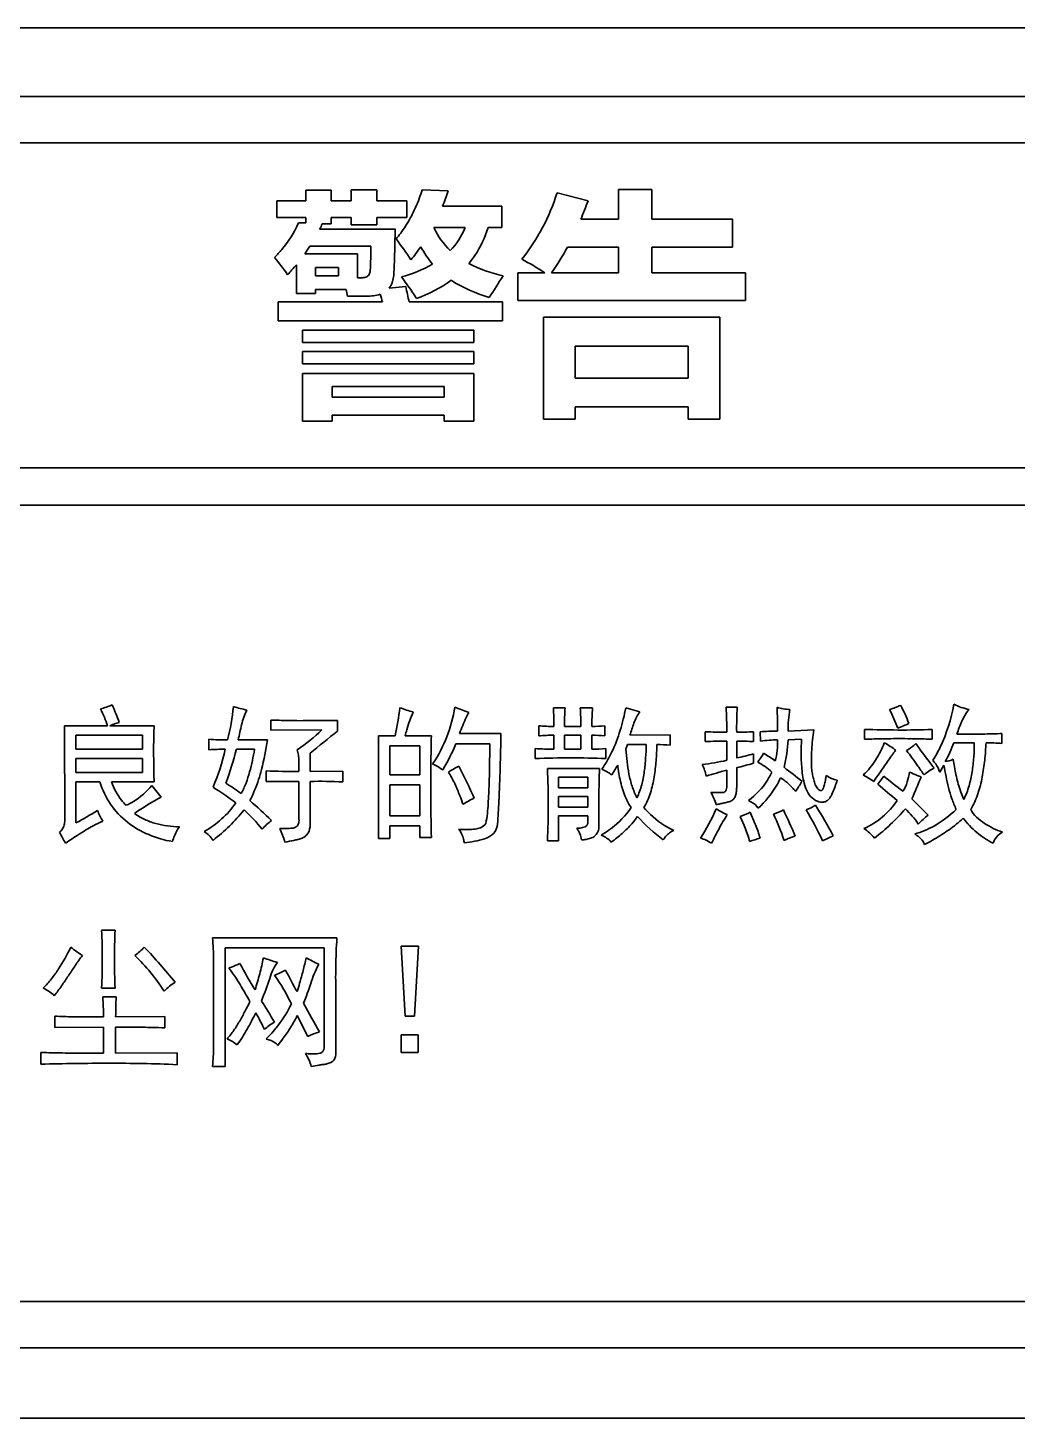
# Model space of a CAD drawing. Header units: millimetres. Extents: x 32496 to 166256, y 3504 to 23939.
# Drawn here: x 49447.57 to 49468.9, y 11585.08 to 11615.08 of the extents above; entities that cross this region are included whole.
import ezdxf

# ---------------------------------------------------------------- set-up
doc = ezdxf.new("R2010")
doc.units = ezdxf.units.MM
doc.layers.get('0').update_dxf_attribs({"lineweight": 35})

msp = doc.modelspace()

# ---------------------------------------------------------------- linework, layer by layer
at = {"linetype": 'Continuous'}
for p, q in [((49405.84, 11615.075), (49487.84, 11615.075)), ((49405.769, 11613.593), (49487.91, 11613.593)), ((49487.91, 11612.593), (49405.769, 11612.593)), ((49453.561, 11611.575), (49454.112, 11611.575)), ((49453.561, 11611.345), (49453.561, 11611.575)), ((49454.112, 11611.575), (49454.112, 11611.345)), ((49454.543, 11611.581), (49455.094, 11611.581)), ((49454.543, 11611.345), (49454.543, 11611.581)), ((49455.094, 11611.581), (49455.094, 11611.345)), ((49456.071, 11611.581), (49456.631, 11611.556)), ((49458.983, 11611.516), (49459.649, 11611.34)), ((49460.305, 11611.586), (49461.026, 11611.586)), ((49460.305, 11610.944), (49460.305, 11611.586)), ((49461.026, 11611.586), (49461.026, 11610.944)), ((49452.94, 11611.345), (49453.561, 11611.345)), ((49452.94, 11610.985), (49452.94, 11611.345)), ((49454.112, 11611.345), (49454.543, 11611.345)), ((49455.094, 11611.345), (49455.745, 11611.345)), ((49455.745, 11611.345), (49455.745, 11610.985)), ((49456.512, 11611.225), (49457.789, 11611.225)), ((49457.789, 11611.225), (49457.789, 11610.764)), ((49453.561, 11610.985), (49452.94, 11610.985)), ((49453.561, 11610.869), (49453.561, 11610.985)), ((49454.543, 11610.985), (49454.112, 11610.985)), ((49454.112, 11610.985), (49454.112, 11610.844)), ((49454.543, 11610.824), (49454.543, 11610.985)), ((49455.745, 11610.985), (49455.094, 11610.985)), ((49455.094, 11610.985), (49455.094, 11610.824)), ((49459.493, 11610.944), (49460.305, 11610.944)), ((49461.026, 11610.944), (49462.764, 11610.944)), ((49462.764, 11610.944), (49462.764, 11610.343)), ((49453.406, 11610.869), (49453.561, 11610.869)), ((49453.861, 11610.734), (49455.489, 11610.734)), ((49454.112, 11610.844), (49453.917, 11610.844)), ((49455.094, 11610.824), (49454.543, 11610.824)), ((49456.997, 11610.764), (49456.321, 11610.764)), ((49457.789, 11610.764), (49457.493, 11610.764)), ((49454.968, 11610.363), (49453.651, 11610.363)), ((49460.305, 11610.343), (49459.205, 11610.343)), ((49460.305, 11609.792), (49460.305, 11610.343)), ((49462.764, 11610.343), (49461.026, 11610.343)), ((49461.026, 11610.343), (49461.026, 11609.792)), ((49453.541, 11610.198), (49454.678, 11610.198)), ((49454.678, 11610.198), (49454.678, 11609.682)), ((49453.36, 11609.341), (49453.36, 11609.962)), ((49454.267, 11609.902), (49453.771, 11609.902)), ((49453.771, 11609.902), (49453.771, 11609.727)), ((49453.771, 11609.727), (49454.267, 11609.727)), ((49454.267, 11609.727), (49454.267, 11609.902)), ((49458.136, 11609.792), (49458.717, 11609.792)), ((49458.136, 11609.191), (49458.136, 11609.792)), ((49458.862, 11609.792), (49460.305, 11609.792)), ((49461.026, 11609.792), (49463.046, 11609.792)), ((49463.046, 11609.792), (49463.046, 11609.191)), ((49454.432, 11609.431), (49453.771, 11609.431)), ((49453.771, 11609.431), (49453.771, 11609.341)), ((49455.364, 11609.461), (49455.72, 11609.492)), ((49452.964, 11609.161), (49455.219, 11609.161)), ((49452.964, 11608.75), (49452.964, 11609.161)), ((49453.771, 11609.341), (49453.36, 11609.341)), ((49454.879, 11609.286), (49454.462, 11609.286)), ((49455.79, 11609.161), (49457.804, 11609.161)), ((49457.804, 11609.161), (49457.804, 11608.75)), ((49463.046, 11609.191), (49458.136, 11609.191)), ((49458.692, 11608.83), (49462.489, 11608.83)), ((49458.692, 11606.631), (49458.692, 11608.83)), ((49462.489, 11608.83), (49462.489, 11606.631)), ((49457.804, 11608.75), (49452.964, 11608.75)), ((49453.491, 11608.55), (49457.188, 11608.55)), ((49453.491, 11608.289), (49453.491, 11608.55)), ((49457.188, 11608.55), (49457.188, 11608.289)), ((49457.188, 11608.289), (49453.491, 11608.289)), ((49461.808, 11608.209), (49459.374, 11608.209)), ((49459.374, 11608.209), (49459.374, 11607.518)), ((49461.808, 11607.518), (49461.808, 11608.209)), ((49453.491, 11608.089), (49457.188, 11608.089)), ((49453.491, 11607.828), (49453.491, 11608.089)), ((49457.188, 11608.089), (49457.188, 11607.828)), ((49457.188, 11607.828), (49453.491, 11607.828)), ((49453.491, 11607.618), (49457.188, 11607.618)), ((49453.491, 11606.586), (49453.491, 11607.618)), ((49457.188, 11607.618), (49457.188, 11606.586)), ((49456.547, 11607.337), (49454.132, 11607.337)), ((49454.132, 11607.337), (49454.132, 11607.107)), ((49456.547, 11607.107), (49456.547, 11607.337)), ((49459.374, 11607.518), (49461.808, 11607.518)), ((49454.132, 11607.107), (49456.547, 11607.107)), ((49456.547, 11606.717), (49454.132, 11606.717)), ((49454.132, 11606.717), (49454.132, 11606.586)), ((49456.547, 11606.586), (49456.547, 11606.717)), ((49461.808, 11606.896), (49459.374, 11606.896)), ((49459.374, 11606.896), (49459.374, 11606.631)), ((49461.808, 11606.631), (49461.808, 11606.896)), ((49454.132, 11606.586), (49453.491, 11606.586)), ((49457.188, 11606.586), (49456.547, 11606.586)), ((49459.374, 11606.631), (49458.692, 11606.631)), ((49462.489, 11606.631), (49461.808, 11606.631)), ((49431.201, 11605.578), (49488.34, 11605.578)), ((49488.34, 11604.778), (49431.201, 11604.778)), ((49458.902, 11600.405), (49459.154, 11600.405)), ((49459.482, 11600.405), (49459.747, 11600.405)), ((49460.465, 11600.405), (49460.768, 11600.316)), ((49462.628, 11600.417), (49462.868, 11600.417)), ((49452.811, 11599.919), (49452.811, 11600.14)), ((49454.248, 11600.128), (49454.248, 11599.901)), ((49448.36, 11600.014), (49449.287, 11600.014)), ((49448.367, 11597.947), (49448.36, 11600.014)), ((49450.043, 11599.812), (49448.606, 11599.812)), ((49448.606, 11599.812), (49448.606, 11599.51)), ((49449.337, 11600.014), (49450.295, 11600.014)), ((49450.043, 11599.51), (49450.043, 11599.812)), ((49453.908, 11599.926), (49452.811, 11599.919)), ((49456.878, 11599.85), (49457.772, 11599.85)), ((49458.587, 11599.799), (49458.587, 11600.014)), ((49458.915, 11599.51), (49458.915, 11599.812)), ((49459.142, 11600.001), (49459.495, 11600.001)), ((49459.495, 11599.812), (49459.142, 11599.812)), ((49459.142, 11599.812), (49459.142, 11599.51)), ((49459.495, 11599.51), (49459.495, 11599.812)), ((49459.734, 11599.812), (49459.734, 11599.51)), ((49460.011, 11600.014), (49460.011, 11599.799)), ((49460.553, 11599.812), (49461.423, 11599.819)), ((49461.423, 11599.819), (49461.423, 11599.598)), ((49462.174, 11599.674), (49462.174, 11599.888)), ((49463.221, 11599.888), (49463.221, 11599.674)), ((49463.372, 11599.686), (49463.359, 11599.888)), ((49463.964, 11599.901), (49464.519, 11599.926)), ((49465.611, 11599.724), (49465.611, 11599.938)), ((49467.073, 11599.938), (49467.073, 11599.724)), ((49468.573, 11599.85), (49468.573, 11599.635)), ((49448.606, 11599.51), (49450.043, 11599.51)), ((49451.475, 11599.497), (49451.475, 11599.724)), ((49452.458, 11599.51), (49452.068, 11599.51)), ((49452.105, 11599.711), (49452.736, 11599.711)), ((49455.131, 11599.799), (49455.491, 11599.799)), ((49455.131, 11597.581), (49455.131, 11599.799)), ((49456.021, 11599.585), (49455.378, 11599.585)), ((49455.378, 11599.585), (49455.378, 11598.955)), ((49455.706, 11599.799), (49456.272, 11599.799)), ((49456.021, 11598.955), (49456.021, 11599.585)), ((49457.533, 11599.623), (49456.802, 11599.623)), ((49458.511, 11599.308), (49458.511, 11599.523)), ((49459.142, 11599.51), (49459.495, 11599.51)), ((49460.037, 11599.523), (49460.037, 11599.308)), ((49460.503, 11599.611), (49460.465, 11599.51)), ((49460.906, 11599.611), (49460.503, 11599.611)), ((49462.641, 11599.27), (49462.641, 11599.686)), ((49462.855, 11599.686), (49462.855, 11599.321)), ((49464.254, 11599.724), (49463.964, 11599.711)), ((49467.98, 11599.648), (49467.539, 11599.648)), ((49450.043, 11599.308), (49448.606, 11599.308)), ((49448.606, 11599.308), (49448.606, 11599.006)), ((49450.043, 11599.006), (49450.043, 11599.308)), ((49453.656, 11599.421), (49453.656, 11599.03)), ((49463.221, 11599.409), (49463.221, 11599.207)), ((49448.606, 11599.006), (49450.043, 11599.006)), ((49452.71, 11598.81), (49452.71, 11599.043)), ((49453.656, 11599.03), (49454.362, 11599.037)), ((49454.362, 11599.037), (49454.362, 11598.804)), ((49455.378, 11598.955), (49456.021, 11598.955)), ((49456.261, 11599.195), (49456.26, 11599.104)), ((49456.261, 11599.195), (49456.26, 11599.104)), ((49458.776, 11599.094), (49459.898, 11599.094)), ((49459.646, 11598.905), (49459.015, 11598.905)), ((49459.015, 11598.905), (49459.015, 11598.678)), ((49459.646, 11598.678), (49459.646, 11598.905)), ((49459.898, 11599.094), (49459.897, 11599.082)), ((49459.898, 11599.094), (49459.898, 11599.082)), ((49462.641, 11598.716), (49462.641, 11599.056)), ((49462.855, 11599.106), (49462.855, 11598.728)), ((49465.9, 11598.753), (49466.026, 11598.93)), ((49467.325, 11599.169), (49467.236, 11599.018)), ((49449.123, 11598.804), (49448.606, 11598.804)), ((49448.606, 11598.804), (49448.606, 11597.921)), ((49450.295, 11598.804), (49449.375, 11598.804)), ((49450.245, 11598.728), (49450.447, 11598.476)), ((49453.416, 11598.816), (49452.71, 11598.81)), ((49453.416, 11598.01), (49453.416, 11598.816)), ((49453.656, 11598.816), (49453.656, 11597.909)), ((49456.021, 11598.741), (49455.378, 11598.741)), ((49455.378, 11598.741), (49455.378, 11598.073)), ((49456.021, 11598.073), (49456.021, 11598.741)), ((49459.015, 11598.678), (49459.646, 11598.678)), ((49459.646, 11598.489), (49459.015, 11598.489)), ((49459.015, 11598.489), (49459.015, 11598.262)), ((49459.646, 11598.262), (49459.646, 11598.489)), ((49466.631, 11598.438), (49466.985, 11598.085)), ((49455.378, 11598.073), (49456.021, 11598.073)), ((49459.015, 11598.262), (49459.646, 11598.262)), ((49459.646, 11598.073), (49459.015, 11598.073)), ((49459.015, 11598.073), (49459.015, 11597.53)), ((49459.646, 11597.909), (49459.646, 11598.073)), ((49456.021, 11597.859), (49455.378, 11597.859)), ((49455.378, 11597.859), (49455.378, 11597.581)), ((49456.021, 11597.606), (49456.021, 11597.859)), ((49455.378, 11597.581), (49455.131, 11597.581)), ((49456.272, 11597.606), (49456.021, 11597.606)), ((49459.015, 11597.53), (49458.776, 11597.53)), ((49464.935, 11597.644), (49464.708, 11597.53)), ((49449.161, 11595.602), (49449.451, 11595.602)), ((49451.551, 11595.438), (49454.236, 11595.438)), ((49453.958, 11595.224), (49451.828, 11595.224)), ((49451.828, 11595.224), (49451.828, 11592.665)), ((49453.958, 11593.093), (49453.958, 11595.224)), ((49455.617, 11595.262), (49455.995, 11595.262)), ((49455.706, 11593.749), (49455.617, 11595.262)), ((49455.995, 11595.262), (49455.907, 11593.749)), ((49451.576, 11593.093), (49451.576, 11594.972)), ((49449.451, 11594.354), (49449.161, 11594.354)), ((49449.186, 11594.165), (49449.476, 11594.165)), ((49448.152, 11593.503), (49448.152, 11593.749)), ((49449.199, 11593.51), (49448.152, 11593.503)), ((49449.199, 11592.955), (49449.199, 11593.51)), ((49449.463, 11593.737), (49450.522, 11593.743)), ((49449.463, 11593.51), (49449.463, 11592.955)), ((49450.522, 11593.743), (49450.522, 11593.497)), ((49453.605, 11593.308), (49453.378, 11593.762)), ((49455.907, 11593.749), (49455.706, 11593.749)), ((49455.617, 11593.346), (49455.983, 11593.346)), ((49455.617, 11592.968), (49455.617, 11593.346)), ((49455.983, 11593.346), (49455.983, 11592.968)), ((49447.85, 11592.715), (49447.85, 11592.968)), ((49449.463, 11592.955), (49450.787, 11592.961)), ((49450.787, 11592.961), (49450.787, 11592.703)), ((49455.983, 11592.968), (49455.617, 11592.968)), ((49451.828, 11592.665), (49451.551, 11592.665)), ((49431.201, 11587.594), (49487.91, 11587.594)), ((49487.91, 11586.594), (49405.769, 11586.594)), ((49487.84, 11585.075), (49405.84, 11585.075))]:
    msp.add_line(p, q, dxfattribs=at)
for centre, radius, start, end in [((49453.193, 11612.417), 2.997, 336.0743, 343.802), ((49453.222, 11612.404), 2.965, 330.6677, 336.0656), ((49453.245, 11612.391), 2.939, 323.5941, 330.6659), ((49428.658, 11610.977), 26.832, 359.0227, 359.482), ((49453.274, 11612.37), 2.903, 320.3693, 323.5875), ((49447.781, 11614.168), 6.995, 325.4251, 327.0507), ((49434.502, 11610.663), 20.469, 357.687, 359.1594), ((49428.521, 11610.98), 26.969, 357.4858, 358.8134), ((49428.711, 11610.976), 26.779, 358.8143, 359.0226), ((49451.194, 11613.703), 5.892, 321.8974, 325.3463), ((49449.842, 11607.551), 3.987, 33.4127, 40.1667), ((49455.764, 11605.324), 5.355, 56.5403, 62.6927), ((49443.756, 11618.229), 12.672, 317.9796, 319.278), ((49450.178, 11605.546), 6.851, 35.7583, 37.3438), ((49485.551, 11591.528), 33.167, 146.7334, 147.6908), ((49450.362, 11608.518), 4.171, 10.6111, 12.6487), ((49442.399, 11606.495), 13.654, 11.2584, 12.6774), ((49450.197, 11605.56), 6.828, 34.1688, 35.7597), ((49533.741, 11633.239), 82.131, 196.92737, 197.04773), ((49450.213, 11605.571), 6.808, 32.7875, 34.1672), ((49450.203, 11605.564), 6.82, 32.5725, 32.7878), ((49449.053, 11601.186), 6.586, 347.8472, 353.1864), ((49464.773, 11604.479), 4.338, 288.5472, 291.9162), ((49463.51, 11598.92), 3.266, 20.5147, 28.0458), ((49459.129, 11597.055), 7.766, 21.9999, 25.2483), ((49466.377, 11620.152), 20.228, 267.8284, 269.8641), ((49463.657, 11606.661), 7.211, 291.7539, 293.8162), ((49466.385, 11616.191), 16.268, 269.8044, 272.4248), ((49446.093, 11600.719), 6.719, 345.8097, 351.3751), ((49493.853, 11598.758), 37.595, 178.413, 179.3342), ((49462.626, 11591.471), 8.215, 89.8963, 93.1502), ((49461.132, 11599.83), 2.835, 345.4692, 357.5921), ((49466.387, 11579.4), 20.339, 90.9866, 92.1881), ((49466.377, 11579.925), 19.813, 90.7577, 90.9822), ((49466.363, 11581.392), 18.346, 89.2405, 90.7755), ((49466.379, 11582.958), 16.781, 88.8271, 89.2239), ((49466.409, 11584.259), 15.479, 87.5398, 88.8383), ((49457.927, 11600.498), 2.469, 324.968, 330.5609), ((49457.705, 11600.625), 2.724, 330.5376, 334.4489), ((49461.474, 11605.849), 6.672, 281.9444, 285.1751), ((49468.912, 11577.907), 22.048, 104.9608, 105.9468), ((49461.58, 11600.532), 2.163, 323.0479, 325.0992), ((49478.94, 11608.295), 14.979, 217.2819, 217.8388), ((49466.471, 11598.726), 0.821, 34.5452, 41.5252), ((49498.071, 11598.714), 41.813, 179.4657, 181.5184), ((49450.776, 11602.378), 6.629, 329.9211, 330.1674), ((49437.25, 11598.312), 21.54, 357.9195, 2.0789), ((49459.5, 11598.073), 1.103, 53.0984, 66.0209), ((49448.815, 11605.797), 13.251, 328.9128, 329.9872), ((49445.304, 11613.396), 25.162, 324.5906, 325.0804), ((49473.181, 11607.595), 11.237, 230.4551, 233.1561), ((49467.229, 11600.255), 1.395, 249.8891, 253.5), ((49444.532, 11583.569), 27.145, 34.5285, 35.0163), ((49449.781, 11599.731), 2.899, 332.69, 342.4166), ((49425.763, 11551.026), 62.361, 49.43619, 49.9372), ((49449.038, 11600.785), 4.109, 307.9232, 321.0033), ((49463.163, 11599.359), 1.36, 236.5662, 247.9708), ((49462.999, 11598.019), 0.389, 33.9617, 40.9428), ((49468.409, 11596.254), 2.32, 127.8782, 134.9503), ((49455.483, 11601.386), 8.106, 206.8869, 208.7998), ((49458.9, 11599.435), 2.057, 300.222, 301.6388), ((49434.146, 11594.978), 15.028, 357.6208, 2.3792), ((49455.579, 11598.677), 4.183, 241.2604, 245.5054), ((49454.793, 11588.279), 7.117, 111.8574, 113.949), ((49450.648, 11595.299), 2.904, 323.2352, 333.7401), ((49450.826, 11595.168), 2.683, 321.2549, 323.1885), ((49450.771, 11595.22), 2.759, 314.6645, 317.2512), ((49450.824, 11595.171), 2.687, 317.2443, 321.237)]:
    msp.add_arc(centre, radius, start, end, dxfattribs=at)
for points in [[(49456.631, 11611.556), (49456.595, 11611.444), (49456.556, 11611.334), (49456.512, 11611.225)], [(49459.649, 11611.34), (49459.599, 11611.208), (49459.548, 11611.075), (49459.493, 11610.944)], [(49453.917, 11610.844), (49453.901, 11610.806), (49453.883, 11610.769), (49453.861, 11610.734)], [(49456.321, 11610.764), (49456.413, 11610.583), (49456.531, 11610.41), (49456.677, 11610.268)], [(49456.677, 11610.268), (49456.814, 11610.409), (49456.925, 11610.581), (49456.997, 11610.764)], [(49455.83, 11610.067), (49455.728, 11610.221), (49455.624, 11610.373), (49455.51, 11610.519)], [(49456.296, 11609.977), (49456.199, 11610.093), (49456.114, 11610.221), (49456.041, 11610.353)], [(49459.205, 11610.343), (49459.103, 11610.152), (49458.99, 11609.967), (49458.862, 11609.792)], [(49455.625, 11609.702), (49455.858, 11609.766), (49456.088, 11609.854), (49456.296, 11609.977)], [(49457.078, 11609.988), (49457.31, 11609.866), (49457.563, 11609.781), (49457.819, 11609.722)], [(49456.697, 11609.627), (49456.472, 11609.459), (49456.215, 11609.332), (49455.951, 11609.236)], [(49457.519, 11609.256), (49457.232, 11609.347), (49456.95, 11609.465), (49456.697, 11609.627)], [(49455.169, 11609.326), (49455.076, 11609.296), (49454.976, 11609.285), (49454.879, 11609.286)], [(49449.136, 11600.379), (49449.222, 11600.403), (49449.306, 11600.432), (49449.388, 11600.467)], [(49449.388, 11600.467), (49449.442, 11600.343), (49449.497, 11600.218), (49449.539, 11600.089)], [(49451.878, 11599.711), (49451.937, 11599.947), (49451.976, 11600.188), (49452.004, 11600.43)], [(49452.004, 11600.43), (49452.1, 11600.401), (49452.197, 11600.376), (49452.294, 11600.354)], [(49455.592, 11600.405), (49455.687, 11600.37), (49455.783, 11600.338), (49455.882, 11600.316)], [(49456.777, 11600.417), (49456.876, 11600.375), (49456.976, 11600.335), (49457.079, 11600.304)], [(49458.915, 11600.001), (49458.915, 11600.136), (49458.911, 11600.27), (49458.902, 11600.405)], [(49459.154, 11600.405), (49459.145, 11600.27), (49459.142, 11600.136), (49459.142, 11600.001)], [(49459.495, 11600.001), (49459.495, 11600.136), (49459.492, 11600.27), (49459.482, 11600.405)], [(49459.747, 11600.405), (49459.736, 11600.27), (49459.733, 11600.136), (49459.734, 11600.001)], [(49462.641, 11599.875), (49462.641, 11600.056), (49462.639, 11600.237), (49462.628, 11600.417)], [(49462.868, 11600.417), (49462.856, 11600.237), (49462.854, 11600.056), (49462.855, 11599.875)], [(49463.737, 11599.901), (49463.738, 11600.073), (49463.734, 11600.245), (49463.725, 11600.417)], [(49463.725, 11600.417), (49463.812, 11600.383), (49463.908, 11600.372), (49464.002, 11600.367)], [(49467.539, 11600.48), (49467.642, 11600.428), (49467.754, 11600.391), (49467.867, 11600.367)], [(49449.287, 11600.014), (49449.245, 11600.139), (49449.2, 11600.264), (49449.136, 11600.379)], [(49464.002, 11600.367), (49463.973, 11600.214), (49463.964, 11600.057), (49463.964, 11599.901)], [(49449.539, 11600.089), (49449.469, 11600.072), (49449.402, 11600.046), (49449.337, 11600.014)], [(49450.295, 11600.014), (49450.276, 11599.611), (49450.278, 11599.207), (49450.295, 11598.804)], [(49453.378, 11599.497), (49453.566, 11599.625), (49453.746, 11599.766), (49453.908, 11599.926)], [(49454.248, 11599.901), (49454.049, 11599.743), (49453.85, 11599.585), (49453.656, 11599.421)], [(49458.587, 11600.014), (49458.696, 11600.006), (49458.805, 11600.001), (49458.915, 11600.001)], [(49458.915, 11599.812), (49458.805, 11599.812), (49458.696, 11599.807), (49458.587, 11599.799)], [(49459.734, 11600.001), (49459.826, 11600.001), (49459.919, 11600.007), (49460.011, 11600.014)], [(49460.011, 11599.799), (49459.919, 11599.807), (49459.826, 11599.812), (49459.734, 11599.812)], [(49462.174, 11599.888), (49462.33, 11599.879), (49462.485, 11599.875), (49462.641, 11599.875)], [(49462.855, 11599.875), (49462.977, 11599.876), (49463.099, 11599.881), (49463.221, 11599.888)], [(49463.359, 11599.888), (49463.485, 11599.896), (49463.611, 11599.901), (49463.737, 11599.901)], [(49451.475, 11599.724), (49451.609, 11599.714), (49451.744, 11599.711), (49451.878, 11599.711)], [(49451.828, 11599.51), (49451.71, 11599.51), (49451.592, 11599.506), (49451.475, 11599.497)], [(49451.563, 11598.691), (49451.678, 11598.954), (49451.764, 11599.23), (49451.828, 11599.51)], [(49452.068, 11599.51), (49452.001, 11599.264), (49451.927, 11599.019), (49451.841, 11598.779)], [(49456.802, 11599.623), (49456.722, 11599.437), (49456.628, 11599.256), (49456.527, 11599.08)], [(49458.511, 11599.523), (49458.646, 11599.515), (49458.78, 11599.51), (49458.915, 11599.51)], [(49459.734, 11599.51), (49459.835, 11599.511), (49459.936, 11599.516), (49460.037, 11599.523)], [(49461.423, 11599.598), (49461.327, 11599.605), (49461.23, 11599.61), (49461.133, 11599.611)], [(49463.221, 11599.674), (49463.099, 11599.681), (49462.977, 11599.686), (49462.855, 11599.686)], [(49463.737, 11599.711), (49463.615, 11599.711), (49463.493, 11599.701), (49463.372, 11599.686)], [(49463.687, 11599.257), (49463.729, 11599.404), (49463.739, 11599.559), (49463.737, 11599.711)], [(49466.039, 11599.648), (49466.127, 11599.6), (49466.212, 11599.546), (49466.291, 11599.484)], [(49466.518, 11599.484), (49466.593, 11599.522), (49466.66, 11599.576), (49466.72, 11599.635)], [(49466.72, 11599.635), (49466.815, 11599.494), (49466.918, 11599.358), (49467.022, 11599.222)], [(49467.539, 11599.648), (49467.487, 11599.509), (49467.428, 11599.371), (49467.35, 11599.245)], [(49468.573, 11599.635), (49468.46, 11599.645), (49468.346, 11599.649), (49468.232, 11599.648)], [(49460.037, 11599.308), (49459.529, 11599.329), (49459.02, 11599.327), (49458.511, 11599.308)], [(49462.112, 11599.182), (49462.29, 11599.196), (49462.466, 11599.23), (49462.641, 11599.27)], [(49463.612, 11599.018), (49463.521, 11599.103), (49463.416, 11599.171), (49463.309, 11599.232)], [(49463.354, 11599.295), (49463.383, 11599.336), (49463.41, 11599.378), (49463.435, 11599.421)], [(49463.435, 11599.421), (49463.522, 11599.371), (49463.607, 11599.317), (49463.687, 11599.257)], [(49466.764, 11599.145), (49466.684, 11599.259), (49466.603, 11599.373), (49466.518, 11599.484)], [(49467.35, 11599.245), (49467.411, 11599.245), (49467.473, 11599.265), (49467.526, 11599.296)], [(49452.607, 11599.072), (49452.588, 11598.999), (49452.568, 11598.927), (49452.545, 11598.855)], [(49452.71, 11599.043), (49452.945, 11599.031), (49453.181, 11599.029), (49453.416, 11599.03)], [(49456.512, 11599.056), (49456.452, 11599.116), (49456.377, 11599.163), (49456.298, 11599.194)], [(49456.638, 11599.018), (49456.713, 11599.061), (49456.789, 11599.103), (49456.865, 11599.144)], [(49456.865, 11599.144), (49456.982, 11598.916), (49457.095, 11598.687), (49457.193, 11598.451)], [(49462.2, 11598.93), (49462.18, 11599.017), (49462.149, 11599.101), (49462.112, 11599.182)], [(49462.641, 11599.056), (49462.492, 11599.019), (49462.345, 11598.976), (49462.2, 11598.93)], [(49463.876, 11599.119), (49464.007, 11599.019), (49464.138, 11598.919), (49464.267, 11598.816)], [(49464.783, 11598.942), (49464.856, 11598.895), (49464.938, 11598.859), (49465.023, 11598.842)], [(49465.812, 11598.816), (49465.739, 11598.866), (49465.663, 11598.912), (49465.585, 11598.955)], [(49466.443, 11598.602), (49466.519, 11598.727), (49466.56, 11598.874), (49466.581, 11599.018)], [(49466.581, 11599.018), (49466.636, 11598.991), (49466.692, 11598.966), (49466.75, 11598.945)], [(49466.833, 11598.917), (49466.77, 11598.756), (49466.705, 11598.595), (49466.631, 11598.438)], [(49467.111, 11599.106), (49467.034, 11599.064), (49466.962, 11599.013), (49466.896, 11598.955)], [(49467.236, 11599.018), (49467.214, 11599.079), (49467.184, 11599.138), (49467.147, 11599.192)], [(49452.055, 11598.35), (49451.898, 11598.473), (49451.733, 11598.586), (49451.563, 11598.691)], [(49451.841, 11598.779), (49451.951, 11598.705), (49452.061, 11598.63), (49452.168, 11598.552)], [(49454.362, 11598.804), (49454.127, 11598.819), (49453.891, 11598.818), (49453.656, 11598.816)], [(49464.267, 11598.816), (49464.22, 11598.746), (49464.173, 11598.674), (49464.128, 11598.602)], [(49450.447, 11598.476), (49450.245, 11598.373), (49450.054, 11598.249), (49449.867, 11598.123)], [(49452.358, 11598.401), (49452.516, 11598.261), (49452.671, 11598.118), (49452.824, 11597.972)], [(49457.193, 11598.451), (49457.11, 11598.414), (49457.031, 11598.371), (49456.953, 11598.325)], [(49462.414, 11598.312), (49462.388, 11598.405), (49462.35, 11598.495), (49462.3, 11598.577)], [(49463.293, 11598.274), (49463.244, 11598.331), (49463.177, 11598.374), (49463.107, 11598.401)], [(49464.727, 11598.368), (49464.684, 11598.361), (49464.638, 11598.371), (49464.597, 11598.387)], [(49448.606, 11597.921), (49448.765, 11598.004), (49448.919, 11598.094), (49449.073, 11598.186)], [(49449.073, 11598.186), (49449.1, 11598.106), (49449.139, 11598.03), (49449.186, 11597.959)], [(49452.622, 11597.783), (49452.504, 11597.932), (49452.374, 11598.073), (49452.231, 11598.199)], [(49461.272, 11597.556), (49461.071, 11597.704), (49460.879, 11597.87), (49460.717, 11598.06)], [(49462.073, 11597.594), (49462.209, 11597.79), (49462.316, 11598.006), (49462.414, 11598.224)], [(49462.931, 11598.06), (49463.004, 11598.085), (49463.076, 11598.114), (49463.145, 11598.148)], [(49463.132, 11597.518), (49463.087, 11597.705), (49463.012, 11597.885), (49462.931, 11598.06)], [(49463.649, 11598.111), (49463.723, 11598.132), (49463.796, 11598.161), (49463.863, 11598.199)], [(49463.876, 11597.543), (49463.812, 11597.737), (49463.737, 11597.927), (49463.649, 11598.111)], [(49463.863, 11598.199), (49463.953, 11598.012), (49464.038, 11597.824), (49464.115, 11597.632)], [(49464.355, 11598.199), (49464.425, 11598.225), (49464.493, 11598.26), (49464.556, 11598.3)], [(49464.708, 11597.53), (49464.607, 11597.761), (49464.483, 11597.982), (49464.355, 11598.199)], [(49464.556, 11598.3), (49464.688, 11598.084), (49464.82, 11597.869), (49464.935, 11597.644)], [(49466.493, 11598.224), (49466.293, 11597.992), (49466.069, 11597.778), (49465.825, 11597.594)], [(49466.77, 11597.896), (49466.692, 11598.016), (49466.595, 11598.123), (49466.493, 11598.224)], [(49467.118, 11597.857), (49467.289, 11597.954), (49467.447, 11598.077), (49467.59, 11598.211)], [(49451.563, 11597.543), (49451.518, 11597.62), (49451.447, 11597.681), (49451.375, 11597.732)], [(49452.824, 11597.972), (49452.751, 11597.915), (49452.683, 11597.852), (49452.622, 11597.783)], [(49453.114, 11597.506), (49453.086, 11597.606), (49453.047, 11597.703), (49453, 11597.796)], [(49459.507, 11597.556), (49459.497, 11597.646), (49459.456, 11597.732), (49459.406, 11597.808)], [(49459.886, 11597.82), (49459.884, 11597.783), (49459.874, 11597.746), (49459.856, 11597.713)], [(49465.825, 11597.594), (49465.761, 11597.673), (49465.685, 11597.744), (49465.598, 11597.796)], [(49466.694, 11597.682), (49466.843, 11597.72), (49466.985, 11597.782), (49467.118, 11597.857)], [(49460.15, 11597.506), (49460.093, 11597.572), (49460.015, 11597.621), (49459.936, 11597.657)], [(49462.313, 11597.48), (49462.239, 11597.529), (49462.158, 11597.569), (49462.073, 11597.594)], [(49463.359, 11597.594), (49463.283, 11597.571), (49463.207, 11597.546), (49463.132, 11597.518)], [(49464.115, 11597.632), (49464.033, 11597.609), (49463.952, 11597.581), (49463.876, 11597.543)], [(49449.451, 11595.602), (49449.432, 11595.186), (49449.434, 11594.77), (49449.451, 11594.354)], [(49451.576, 11594.972), (49451.576, 11595.128), (49451.566, 11595.283), (49451.551, 11595.438)], [(49448.493, 11595.237), (49448.576, 11595.176), (49448.659, 11595.117), (49448.745, 11595.06)], [(49449.879, 11595.06), (49449.95, 11595.115), (49450.018, 11595.174), (49450.081, 11595.237)], [(49450.51, 11594.291), (49450.329, 11594.569), (49450.114, 11594.826), (49449.879, 11595.06)], [(49452.648, 11595.01), (49452.747, 11594.973), (49452.848, 11594.94), (49452.95, 11594.909)], [(49452.143, 11594.884), (49452.247, 11594.692), (49452.354, 11594.501), (49452.471, 11594.316)], [(49452.859, 11594.758), (49452.83, 11594.696), (49452.808, 11594.631), (49452.786, 11594.566)], [(49452.95, 11594.909), (49452.914, 11594.862), (49452.884, 11594.811), (49452.859, 11594.758)], [(49452.887, 11594.632), (49452.969, 11594.663), (49453.049, 11594.702), (49453.126, 11594.745)], [(49453.126, 11594.745), (49453.208, 11594.588), (49453.287, 11594.43), (49453.378, 11594.279)], [(49450.749, 11594.48), (49450.661, 11594.43), (49450.582, 11594.363), (49450.51, 11594.291)], [(49452.786, 11594.566), (49452.729, 11594.403), (49452.669, 11594.24), (49452.609, 11594.077)], [(49453.253, 11594.014), (49453.149, 11594.229), (49453.03, 11594.44), (49452.887, 11594.632)], [(49448.14, 11594.19), (49448.068, 11594.255), (49447.989, 11594.315), (49447.9, 11594.354)], [(49449.199, 11593.737), (49449.199, 11593.88), (49449.197, 11594.023), (49449.186, 11594.165)], [(49449.476, 11594.165), (49449.465, 11594.023), (49449.463, 11593.88), (49449.463, 11593.737)], [(49452.673, 11593.459), (49452.614, 11593.583), (49452.554, 11593.707), (49452.484, 11593.825)], [(49452.609, 11594.077), (49452.705, 11593.928), (49452.797, 11593.776), (49452.887, 11593.623)], [(49453.517, 11594.027), (49453.627, 11593.818), (49453.741, 11593.613), (49453.858, 11593.409)], [(49452.887, 11593.623), (49452.81, 11593.577), (49452.736, 11593.523), (49452.673, 11593.459)], [(49452.08, 11593.132), (49452.018, 11593.186), (49451.945, 11593.231), (49451.866, 11593.257)], [(49453.858, 11593.409), (49453.77, 11593.385), (49453.685, 11593.352), (49453.605, 11593.308)], [(49451.551, 11592.665), (49451.565, 11592.808), (49451.576, 11592.95), (49451.576, 11593.093)], [(49453.681, 11592.665), (49453.66, 11592.765), (49453.612, 11592.858), (49453.555, 11592.942)]]:
    msp.add_open_spline(points, degree=3, dxfattribs=at)
for points, knots in [([(49458.221, 11610.083), (49458.391, 11610.295), (49458.69, 11610.752), (49458.901, 11611.257), (49458.983, 11611.516)], [0, 0, 0, 0, 0.499981, 1, 1, 1, 1]), ([(49452.889, 11610.123), (49452.944, 11610.176), (49453.151, 11610.398), (49453.313, 11610.661), (49453.406, 11610.869)], [0, 0, 0, 0, 0.250541, 1, 1, 1, 1]), ([(49457.493, 11610.764), (49457.429, 11610.553), (49457.303, 11610.28), (49457.125, 11610.044), (49457.078, 11609.988)], [0, 0, 0, 0, 0.749409, 1, 1, 1, 1]), ([(49454.678, 11609.682), (49454.708, 11609.68), (49454.768, 11609.68), (49454.844, 11609.687), (49454.899, 11609.715), (49454.938, 11609.762), (49454.951, 11609.807), (49454.954, 11609.837)], [0, 0, 0, 0, 0.249931, 0.500219, 0.625077, 0.750429, 1, 1, 1, 1]), ([(49455.464, 11609.797), (49455.462, 11609.709), (49455.442, 11609.587), (49455.382, 11609.485), (49455.364, 11609.461)], [0, 0, 0, 0, 0.74888, 1, 1, 1, 1]), ([(49456.298, 11599.194), (49456.425, 11599.374), (49456.629, 11599.771), (49456.74, 11600.2), (49456.777, 11600.417)], [0, 0, 0, 0, 0.499779, 1, 1, 1, 1]), ([(49460.163, 11599.45), (49460.235, 11599.601), (49460.353, 11599.915), (49460.433, 11600.24), (49460.465, 11600.405)], [0, 0, 0, 0, 0.499978, 1, 1, 1, 1]), ([(49467.085, 11599.27), (49467.144, 11599.361), (49467.354, 11599.741), (49467.479, 11600.162), (49467.539, 11600.48)], [0, 0, 0, 0, 0.250465, 1, 1, 1, 1]), ([(49452.294, 11600.354), (49452.269, 11600.304), (49452.224, 11600.201), (49452.178, 11600.039), (49452.142, 11599.875), (49452.117, 11599.766), (49452.105, 11599.711)], [0, 0, 0, 0, 0.250091, 0.499961, 0.750075, 1, 1, 1, 1]), ([(49452.811, 11600.14), (49452.931, 11600.135), (49453.23, 11600.124), (49453.709, 11600.127), (49454.069, 11600.127), (49454.248, 11600.128)], [0, 0, 0, 0, 0.250006, 0.624999, 1, 1, 1, 1]), ([(49455.882, 11600.316), (49455.853, 11600.255), (49455.801, 11600.128), (49455.749, 11599.953), (49455.717, 11599.844), (49455.706, 11599.799)], [0, 0, 0, 0, 0.374949, 0.749998, 1, 1, 1, 1]), ([(49457.079, 11600.304), (49457.058, 11600.268), (49457.008, 11600.177), (49456.949, 11600.022), (49456.901, 11599.908), (49456.878, 11599.85)], [0, 0, 0, 0, 0.250072, 0.624998, 1, 1, 1, 1]), ([(49460.768, 11600.316), (49460.739, 11600.28), (49460.688, 11600.203), (49460.638, 11600.074), (49460.597, 11599.943), (49460.567, 11599.856), (49460.553, 11599.812)], [0, 0, 0, 0, 0.250182, 0.499923, 0.750145, 1, 1, 1, 1]), ([(49467.867, 11600.367), (49467.835, 11600.329), (49467.776, 11600.248), (49467.711, 11600.114), (49467.656, 11599.976), (49467.619, 11599.884), (49467.602, 11599.837)], [0, 0, 0, 0, 0.25012, 0.499945, 0.75012, 1, 1, 1, 1]), ([(49457.772, 11599.85), (49457.768, 11599.606), (49457.756, 11599.117), (49457.734, 11598.465), (49457.708, 11598.059), (49457.697, 11597.896)], [0, 0, 0, 0, 0.375001, 0.749995, 1, 1, 1, 1]), ([(49464.519, 11599.926), (49464.507, 11599.855), (49464.487, 11599.711), (49464.473, 11599.494), (49464.464, 11599.278), (49464.468, 11599.096), (49464.492, 11598.954), (49464.519, 11598.849), (49464.542, 11598.761), (49464.573, 11598.695), (49464.601, 11598.659), (49464.627, 11598.634), (49464.65, 11598.618), (49464.678, 11598.614), (49464.704, 11598.628), (49464.717, 11598.653), (49464.731, 11598.686), (49464.745, 11598.729), (49464.759, 11598.781), (49464.773, 11598.852), (49464.78, 11598.906), (49464.783, 11598.942)], [0, 0, 0, 0, 0.124952, 0.24992, 0.374886, 0.499781, 0.562256, 0.624737, 0.687211, 0.71845, 0.749629, 0.765341, 0.781005, 0.796946, 0.812196, 0.828219, 0.843846, 0.875035, 0.906274, 0.937518, 1, 1, 1, 1]), ([(49467.602, 11599.837), (49467.683, 11599.837), (49467.885, 11599.839), (49468.209, 11599.835), (49468.452, 11599.843), (49468.573, 11599.85)], [0, 0, 0, 0, 0.250001, 0.625012, 1, 1, 1, 1]), ([(49452.168, 11598.552), (49452.208, 11598.625), (49452.279, 11598.778), (49452.355, 11599.018), (49452.412, 11599.263), (49452.445, 11599.427), (49452.458, 11599.51)], [0, 0, 0, 0, 0.25004, 0.499978, 0.750068, 1, 1, 1, 1]), ([(49457.445, 11597.909), (49457.46, 11597.979), (49457.483, 11598.121), (49457.497, 11598.335), (49457.508, 11598.55), (49457.52, 11598.836), (49457.527, 11599.194), (49457.531, 11599.48), (49457.533, 11599.623)], [0, 0, 0, 0, 0.125011, 0.249999, 0.375017, 0.500004, 0.750004, 1, 1, 1, 1]), ([(49460.465, 11599.51), (49460.471, 11599.42), (49460.489, 11599.241), (49460.529, 11598.974), (49460.593, 11598.71), (49460.663, 11598.544), (49460.705, 11598.464)], [0, 0, 0, 0, 0.2499, 0.50003, 0.74995, 1, 1, 1, 1]), ([(49460.705, 11598.464), (49460.746, 11598.552), (49460.815, 11598.736), (49460.867, 11599.026), (49460.893, 11599.318), (49460.904, 11599.513), (49460.906, 11599.611)], [0, 0, 0, 0, 0.250077, 0.499958, 0.750125, 1, 1, 1, 1]), ([(49461.133, 11599.611), (49461.132, 11599.494), (49461.121, 11599.26), (49461.083, 11598.911), (49461.008, 11598.567), (49460.913, 11598.351), (49460.856, 11598.249)], [0, 0, 0, 0, 0.249857, 0.500042, 0.749939, 1, 1, 1, 1]), ([(49464.597, 11598.387), (49464.541, 11598.408), (49464.438, 11598.481), (49464.347, 11598.642), (49464.298, 11598.818), (49464.269, 11598.998), (49464.252, 11599.179), (49464.244, 11599.421), (49464.248, 11599.603), (49464.254, 11599.724)], [0, 0, 0, 0, 0.124355, 0.249239, 0.374329, 0.499468, 0.624604, 0.749744, 1, 1, 1, 1]), ([(49465.585, 11598.955), (49465.637, 11599.002), (49465.732, 11599.104), (49465.853, 11599.275), (49465.956, 11599.457), (49466.015, 11599.583), (49466.039, 11599.648)], [0, 0, 0, 0, 0.250021, 0.499967, 0.750112, 1, 1, 1, 1]), ([(49467.753, 11598.425), (49467.799, 11598.519), (49467.874, 11598.716), (49467.938, 11599.023), (49467.972, 11599.335), (49467.981, 11599.544), (49467.98, 11599.648)], [0, 0, 0, 0, 0.250032, 0.499978, 0.750118, 1, 1, 1, 1]), ([(49468.232, 11599.648), (49468.227, 11599.525), (49468.208, 11599.277), (49468.157, 11598.909), (49468.067, 11598.547), (49467.965, 11598.319), (49467.904, 11598.211)], [0, 0, 0, 0, 0.249881, 0.500033, 0.749951, 1, 1, 1, 1]), ([(49453.416, 11599.03), (49453.417, 11599.07), (49453.416, 11599.148), (49453.415, 11599.265), (49453.408, 11599.383), (49453.39, 11599.46), (49453.378, 11599.497)], [0, 0, 0, 0, 0.249901, 0.50005, 0.749884, 1, 1, 1, 1]), ([(49466.291, 11599.484), (49466.271, 11599.469), (49466.238, 11599.429), (49466.18, 11599.346), (49466.108, 11599.242), (49466.023, 11599.117), (49465.965, 11599.034), (49465.936, 11598.992)], [0, 0, 0, 0, 0.124819, 0.250545, 0.500063, 0.750067, 1, 1, 1, 1]), ([(49467.526, 11599.296), (49467.541, 11599.184), (49467.58, 11598.961), (49467.655, 11598.67), (49467.723, 11598.494), (49467.753, 11598.425)], [0, 0, 0, 0, 0.374997, 0.74995, 1, 1, 1, 1]), ([(49456.953, 11598.325), (49456.932, 11598.385), (49456.875, 11598.533), (49456.78, 11598.769), (49456.689, 11598.937), (49456.638, 11599.018)], [0, 0, 0, 0, 0.250004, 0.625072, 1, 1, 1, 1]), ([(49459.897, 11599.082), (49459.893, 11598.977), (49459.884, 11598.715), (49459.885, 11598.294), (49459.885, 11597.978), (49459.886, 11597.82)], [0, 0, 0, 0, 0.250007, 0.625, 1, 1, 1, 1]), ([(49460.579, 11598.249), (49460.535, 11598.317), (49460.44, 11598.497), (49460.342, 11598.808), (49460.302, 11599.048), (49460.289, 11599.169)], [0, 0, 0, 0, 0.2501, 0.62501, 1, 1, 1, 1]), ([(49463.107, 11598.401), (49463.267, 11598.521), (49463.459, 11598.719), (49463.585, 11598.956), (49463.612, 11599.018)], [0, 0, 0, 0, 0.749119, 1, 1, 1, 1]), ([(49467.59, 11598.211), (49467.555, 11598.287), (49467.492, 11598.441), (49467.422, 11598.681), (49467.368, 11598.924), (49467.338, 11599.087), (49467.325, 11599.169)], [0, 0, 0, 0, 0.250025, 0.499986, 0.750043, 1, 1, 1, 1]), ([(49450.686, 11597.518), (49450.511, 11597.547), (49450.167, 11597.647), (49449.7, 11597.914), (49449.329, 11598.308), (49449.176, 11598.635), (49449.123, 11598.804)], [0, 0, 0, 0, 0.250005, 0.500007, 0.750003, 1, 1, 1, 1]), ([(49449.375, 11598.804), (49449.401, 11598.734), (49449.462, 11598.596), (49449.568, 11598.426), (49449.653, 11598.333), (49449.69, 11598.3)], [0, 0, 0, 0, 0.37499, 0.749884, 1, 1, 1, 1]), ([(49449.69, 11598.3), (49449.744, 11598.323), (49449.953, 11598.433), (49450.131, 11598.594), (49450.245, 11598.728)], [0, 0, 0, 0, 0.250671, 1, 1, 1, 1]), ([(49462.3, 11598.577), (49462.337, 11598.576), (49462.392, 11598.575), (49462.466, 11598.575), (49462.52, 11598.574), (49462.577, 11598.57), (49462.626, 11598.606), (49462.64, 11598.661), (49462.642, 11598.697), (49462.641, 11598.716)], [0, 0, 0, 0, 0.250186, 0.375395, 0.50018, 0.625894, 0.74981, 0.874924, 1, 1, 1, 1]), ([(49462.855, 11598.728), (49462.856, 11598.699), (49462.855, 11598.64), (49462.845, 11598.552), (49462.819, 11598.467), (49462.757, 11598.398), (49462.672, 11598.369), (49462.586, 11598.352), (49462.5, 11598.33), (49462.443, 11598.319), (49462.414, 11598.312)], [0, 0, 0, 0, 0.125026, 0.249983, 0.375546, 0.499823, 0.624874, 0.750061, 0.874992, 1, 1, 1, 1]), ([(49463.8, 11598.892), (49463.773, 11598.83), (49463.647, 11598.589), (49463.469, 11598.378), (49463.322, 11598.237)], [0, 0, 0, 0, 0.250475, 1, 1, 1, 1]), ([(49464.128, 11598.602), (49464.103, 11598.629), (49464.039, 11598.694), (49463.937, 11598.799), (49463.847, 11598.864), (49463.8, 11598.892)], [0, 0, 0, 0, 0.250004, 0.625167, 1, 1, 1, 1]), ([(49465.023, 11598.842), (49465.008, 11598.795), (49464.977, 11598.704), (49464.936, 11598.589), (49464.892, 11598.502), (49464.853, 11598.44), (49464.798, 11598.389), (49464.751, 11598.371), (49464.727, 11598.368)], [0, 0, 0, 0, 0.249682, 0.499266, 0.624136, 0.749697, 0.874626, 1, 1, 1, 1]), ([(49451.375, 11597.732), (49451.507, 11597.811), (49451.759, 11597.992), (49451.967, 11598.224), (49452.055, 11598.35)], [0, 0, 0, 0, 0.500118, 1, 1, 1, 1]), ([(49465.598, 11597.796), (49465.742, 11597.86), (49466.013, 11598.032), (49466.226, 11598.271), (49466.316, 11598.401)], [0, 0, 0, 0, 0.499921, 1, 1, 1, 1]), ([(49449.867, 11598.123), (49449.937, 11598.074), (49450.086, 11597.988), (49450.328, 11597.9), (49450.581, 11597.849), (49450.752, 11597.835), (49450.837, 11597.833)], [0, 0, 0, 0, 0.250053, 0.499948, 0.750121, 1, 1, 1, 1]), ([(49453, 11597.796), (49453.023, 11597.796), (49453.07, 11597.796), (49453.139, 11597.8), (49453.208, 11597.803), (49453.277, 11597.804), (49453.346, 11597.819), (49453.397, 11597.872), (49453.416, 11597.94), (49453.418, 11597.987), (49453.416, 11598.01)], [0, 0, 0, 0, 0.124968, 0.250012, 0.374775, 0.5003, 0.624713, 0.749553, 0.874996, 1, 1, 1, 1]), ([(49459.979, 11597.683), (49460.038, 11597.719), (49460.266, 11597.876), (49460.461, 11598.079), (49460.579, 11598.249)], [0, 0, 0, 0, 0.250687, 1, 1, 1, 1]), ([(49460.717, 11598.06), (49460.679, 11598.006), (49460.577, 11597.874), (49460.387, 11597.688), (49460.231, 11597.564), (49460.15, 11597.506)], [0, 0, 0, 0, 0.250064, 0.625006, 1, 1, 1, 1]), ([(49460.856, 11598.249), (49460.9, 11598.197), (49461.086, 11598), (49461.315, 11597.844), (49461.499, 11597.757)], [0, 0, 0, 0, 0.250692, 1, 1, 1, 1]), ([(49462.653, 11598.098), (49462.588, 11598), (49462.471, 11597.796), (49462.366, 11597.586), (49462.313, 11597.48)], [0, 0, 0, 0, 0.499895, 1, 1, 1, 1]), ([(49463.145, 11598.148), (49463.186, 11598.058), (49463.266, 11597.877), (49463.334, 11597.69), (49463.359, 11597.594)], [0, 0, 0, 0, 0.500128, 1, 1, 1, 1]), ([(49467.741, 11598.022), (49467.679, 11597.965), (49467.52, 11597.827), (49467.24, 11597.638), (49467.021, 11597.513), (49466.909, 11597.455)], [0, 0, 0, 0, 0.250076, 0.624994, 1, 1, 1, 1]), ([(49468.384, 11597.48), (49468.258, 11597.545), (49468.021, 11597.703), (49467.826, 11597.91), (49467.741, 11598.022)], [0, 0, 0, 0, 0.500005, 1, 1, 1, 1]), ([(49467.904, 11598.211), (49467.963, 11598.083), (49468.143, 11597.943), (49468.384, 11597.797), (49468.518, 11597.743), (49468.585, 11597.72)], [0, 0, 0, 0, 0.497126, 0.74854, 1, 1, 1, 1]), ([(49448.253, 11597.72), (49448.271, 11597.733), (49448.309, 11597.772), (49448.347, 11597.851), (49448.362, 11597.915), (49448.367, 11597.947)], [0, 0, 0, 0, 0.250348, 0.625006, 1, 1, 1, 1]), ([(49449.186, 11597.959), (49449.115, 11597.927), (49448.939, 11597.841), (49448.672, 11597.676), (49448.476, 11597.547), (49448.379, 11597.48)], [0, 0, 0, 0, 0.250038, 0.624996, 1, 1, 1, 1]), ([(49450.837, 11597.833), (49450.819, 11597.81), (49450.778, 11597.75), (49450.729, 11597.642), (49450.699, 11597.56), (49450.686, 11597.518)], [0, 0, 0, 0, 0.250125, 0.624991, 1, 1, 1, 1]), ([(49453.656, 11597.909), (49453.658, 11597.877), (49453.655, 11597.813), (49453.628, 11597.72), (49453.57, 11597.64), (49453.487, 11597.589), (49453.395, 11597.561), (49453.271, 11597.534), (49453.177, 11597.516), (49453.114, 11597.506)], [0, 0, 0, 0, 0.124856, 0.250658, 0.375048, 0.500648, 0.625509, 0.750412, 1, 1, 1, 1]), ([(49456.865, 11597.783), (49456.917, 11597.779), (49457.021, 11597.774), (49457.217, 11597.777), (49457.399, 11597.821), (49457.445, 11597.909)], [0, 0, 0, 0, 0.254641, 0.509209, 1, 1, 1, 1]), ([(49456.979, 11597.493), (49456.976, 11597.519), (49456.957, 11597.622), (49456.909, 11597.718), (49456.865, 11597.783)], [0, 0, 0, 0, 0.250752, 1, 1, 1, 1]), ([(49457.697, 11597.896), (49457.691, 11597.822), (49457.63, 11597.67), (49457.419, 11597.57), (49457.202, 11597.522), (49457.053, 11597.5), (49456.979, 11597.493)], [0, 0, 0, 0, 0.248335, 0.497839, 0.748843, 1, 1, 1, 1]), ([(49459.406, 11597.808), (49459.43, 11597.807), (49459.512, 11597.807), (49459.641, 11597.844), (49459.646, 11597.909)], [0, 0, 0, 0, 0.263932, 1, 1, 1, 1]), ([(49459.856, 11597.713), (49459.84, 11597.684), (49459.797, 11597.63), (49459.705, 11597.584), (49459.607, 11597.562), (49459.54, 11597.556), (49459.507, 11597.556)], [0, 0, 0, 0, 0.250596, 0.49952, 0.750646, 1, 1, 1, 1]), ([(49461.499, 11597.757), (49461.475, 11597.748), (49461.384, 11597.699), (49461.314, 11597.62), (49461.272, 11597.556)], [0, 0, 0, 0, 0.251071, 1, 1, 1, 1]), ([(49468.585, 11597.72), (49468.54, 11597.693), (49468.456, 11597.624), (49468.401, 11597.531), (49468.384, 11597.48)], [0, 0, 0, 0, 0.500273, 1, 1, 1, 1]), ([(49466.909, 11597.455), (49466.898, 11597.479), (49466.845, 11597.571), (49466.762, 11597.642), (49466.694, 11597.682)], [0, 0, 0, 0, 0.251191, 1, 1, 1, 1]), ([(49454.236, 11595.438), (49454.221, 11595.233), (49454.203, 11594.821), (49454.211, 11594.203), (49454.209, 11593.585), (49454.21, 11593.174), (49454.21, 11592.968)], [0, 0, 0, 0, 0.24999, 0.499998, 0.749998, 1, 1, 1, 1]), ([(49447.9, 11594.354), (49447.963, 11594.417), (49448.08, 11594.552), (49448.288, 11594.841), (49448.419, 11595.075), (49448.493, 11595.237)], [0, 0, 0, 0, 0.250053, 0.500219, 1, 1, 1, 1]), ([(49448.745, 11595.06), (49448.692, 11594.989), (49448.59, 11594.845), (49448.446, 11594.623), (49448.298, 11594.403), (49448.193, 11594.261), (49448.14, 11594.19)], [0, 0, 0, 0, 0.249998, 0.500005, 0.749985, 1, 1, 1, 1]), ([(49450.081, 11595.237), (49450.199, 11595.116), (49450.424, 11594.866), (49450.641, 11594.61), (49450.749, 11594.48)], [0, 0, 0, 0, 0.499979, 1, 1, 1, 1]), ([(49452.471, 11594.316), (49452.505, 11594.431), (49452.573, 11594.66), (49452.628, 11594.892), (49452.648, 11595.01)], [0, 0, 0, 0, 0.500076, 1, 1, 1, 1]), ([(49453.378, 11594.279), (49453.396, 11594.339), (49453.439, 11594.491), (49453.509, 11594.732), (49453.55, 11594.917), (49453.568, 11595.01)], [0, 0, 0, 0, 0.25, 0.625019, 1, 1, 1, 1]), ([(49452.358, 11594.064), (49452.289, 11594.188), (49452.149, 11594.434), (49451.992, 11594.672), (49451.904, 11594.783)], [0, 0, 0, 0, 0.500126, 1, 1, 1, 1]), ([(49453.845, 11594.871), (49453.809, 11594.804), (49453.742, 11594.668), (49453.669, 11594.454), (49453.598, 11594.238), (49453.544, 11594.097), (49453.517, 11594.027)], [0, 0, 0, 0, 0.250072, 0.499984, 0.750009, 1, 1, 1, 1]), ([(49451.866, 11593.257), (49451.918, 11593.317), (49452.015, 11593.442), (49452.139, 11593.644), (49452.252, 11593.852), (49452.323, 11593.993), (49452.358, 11594.064)], [0, 0, 0, 0, 0.250011, 0.499995, 0.750035, 1, 1, 1, 1]), ([(49452.484, 11593.825), (49452.425, 11593.704), (49452.304, 11593.466), (49452.161, 11593.238), (49452.08, 11593.132)], [0, 0, 0, 0, 0.500122, 1, 1, 1, 1]), ([(49448.152, 11593.749), (49448.283, 11593.743), (49448.545, 11593.735), (49448.893, 11593.737), (49449.111, 11593.736), (49449.199, 11593.737)], [0, 0, 0, 0, 0.374994, 0.75, 1, 1, 1, 1]), ([(49450.522, 11593.497), (49450.434, 11593.501), (49450.213, 11593.51), (49449.86, 11593.51), (49449.596, 11593.51), (49449.463, 11593.51)], [0, 0, 0, 0, 0.250009, 0.624999, 1, 1, 1, 1]), ([(49453.378, 11593.762), (49453.336, 11593.676), (49453.243, 11593.508), (49453.096, 11593.298), (49453.002, 11593.169), (49452.963, 11593.119)], [0, 0, 0, 0, 0.374952, 0.749995, 1, 1, 1, 1]), ([(49452.963, 11593.119), (49452.947, 11593.137), (49452.875, 11593.203), (49452.781, 11593.241), (49452.71, 11593.257)], [0, 0, 0, 0, 0.251157, 1, 1, 1, 1]), ([(49447.85, 11592.968), (49447.962, 11592.963), (49448.243, 11592.954), (49448.693, 11592.955), (49449.03, 11592.955), (49449.199, 11592.955)], [0, 0, 0, 0, 0.250005, 0.624999, 1, 1, 1, 1]), ([(49453.555, 11592.942), (49453.596, 11592.941), (49453.658, 11592.94), (49453.741, 11592.939), (49453.803, 11592.939), (49453.866, 11592.945), (49453.923, 11592.974), (49453.956, 11593.03), (49453.959, 11593.073), (49453.958, 11593.093)], [0, 0, 0, 0, 0.249981, 0.374933, 0.499997, 0.625017, 0.74997, 0.874907, 1, 1, 1, 1]), ([(49454.21, 11592.968), (49454.213, 11592.911), (49454.195, 11592.783), (49454.047, 11592.722), (49453.936, 11592.707), (49453.822, 11592.69), (49453.738, 11592.675), (49453.681, 11592.665)], [0, 0, 0, 0, 0.248327, 0.496754, 0.622513, 0.748385, 1, 1, 1, 1]), ([(49450.787, 11592.703), (49450.542, 11592.715), (49450.053, 11592.731), (49449.074, 11592.737), (49448.339, 11592.726), (49447.85, 11592.715)], [0, 0, 0, 0, 0.250003, 0.500002, 1, 1, 1, 1])]:
    msp.add_open_spline(points, degree=3, knots=knots, dxfattribs=at)

doc.saveas('drawing.dxf')
